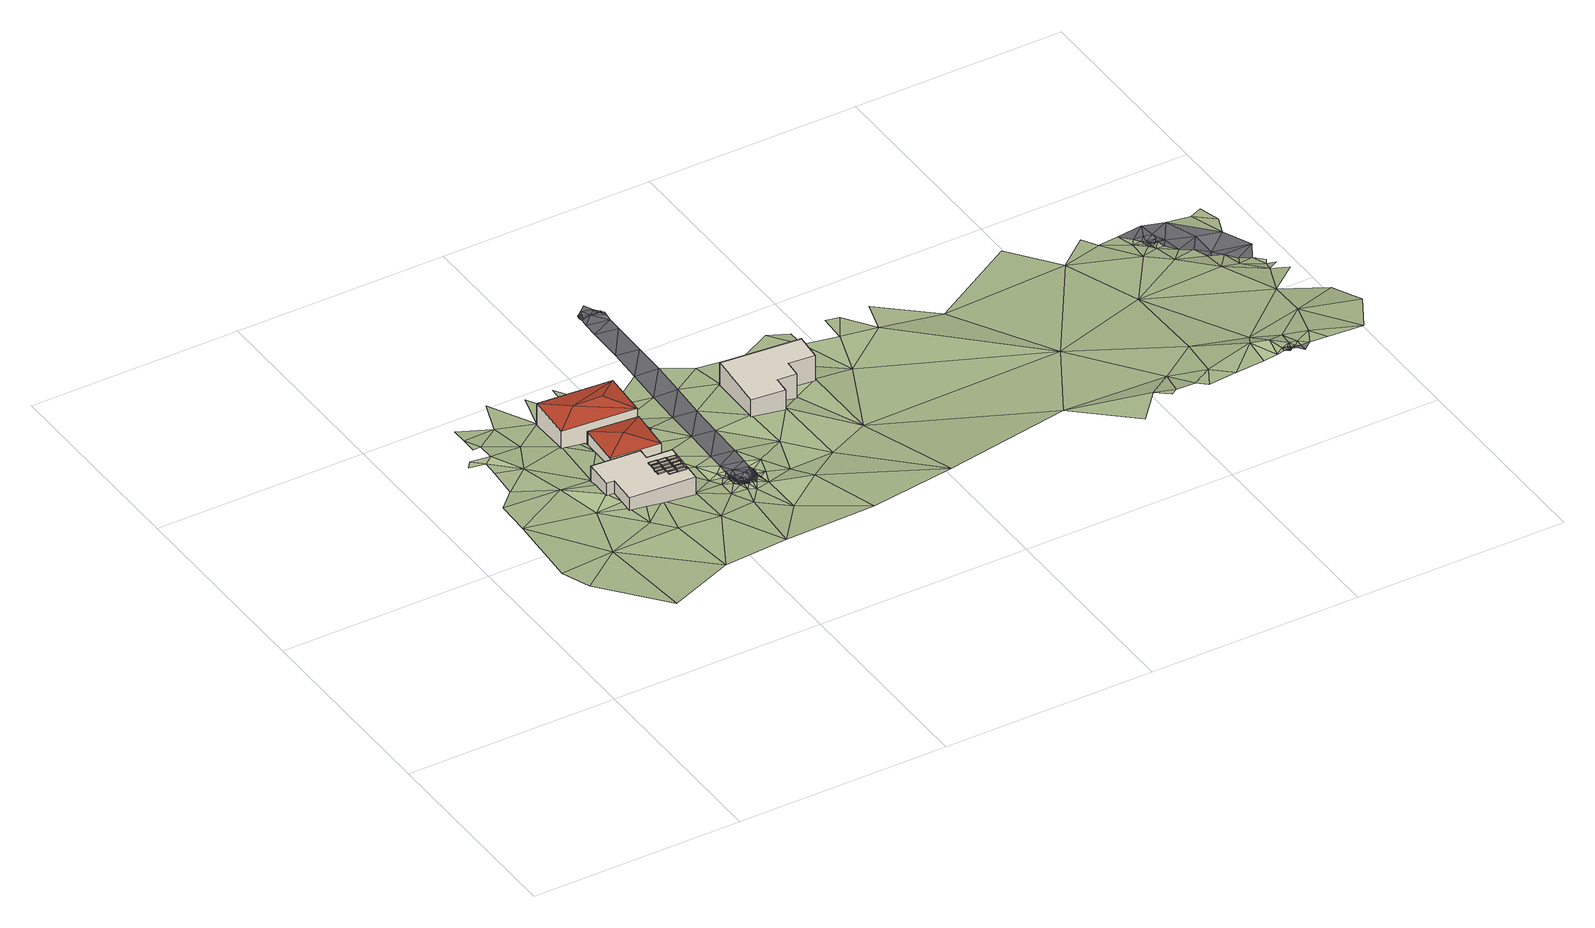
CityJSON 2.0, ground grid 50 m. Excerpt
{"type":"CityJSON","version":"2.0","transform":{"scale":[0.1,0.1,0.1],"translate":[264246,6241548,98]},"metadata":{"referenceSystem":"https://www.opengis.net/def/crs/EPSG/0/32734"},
"CityObjects":{
"building1":{"type":"Building","attributes":{"address":"28 Garrick Road Universtity Estate Cape Town","building":"house","building:levels":1.5,"building_height":5.5,"roof_height":117.5,"ground_height":110.4,"plus_code":"4FRW3C6X+3RQ"},"children":["building1-1","building1-2","building1-3","building1-4","building1-5","building1-6","building1-7","building1-8","building1-9","building1-10","building1-11","building1-12","building1-13","building1-14"],"geometry":[{"type":"Solid","lod":"1","boundaries":[[[[0,1,2,3]],[[1,4,5,2]],[[4,6,7,5]],[[6,8,9,7]],[[8,10,11,9]],[[10,12,13,11]],[[12,14,15,13]],[[14,0,3,15]],[[3,2,5,7,9,11,13,15]],[[14,12,10,8,6,4,1,0]]]]}]},
"building1-1":{"type":"BuildingInstallation","parents":["building1"],"geometry":[{"type":"Solid","lod":"1","boundaries":[[[[16,17,18,19]],[[17,20,21,18]],[[20,22,23,21]],[[22,16,19,23]],[[19,18,21,23]],[[22,20,17,16]]]]}]},
"building1-2":{"type":"BuildingInstallation","parents":["building1"],"geometry":[{"type":"Solid","lod":"1","boundaries":[[[[24,25,26,27]],[[25,28,29,26]],[[28,30,31,29]],[[30,24,27,31]],[[27,26,29,31]],[[30,28,25,24]]]]}]},
"building1-3":{"type":"BuildingInstallation","parents":["building1"],"geometry":[{"type":"Solid","lod":"1","boundaries":[[[[32,33,34,35]],[[33,36,37,34]],[[36,38,39,37]],[[38,32,35,39]],[[35,34,37,39]],[[38,36,33,32]]]]}]},
"building1-4":{"type":"BuildingInstallation","parents":["building1"],"geometry":[{"type":"Solid","lod":"1","boundaries":[[[[40,41,42,43]],[[41,44,45,42]],[[44,46,47,45]],[[46,40,43,47]],[[43,42,45,47]],[[46,44,41,40]]]]}]},
"building1-5":{"type":"BuildingInstallation","parents":["building1"],"geometry":[{"type":"Solid","lod":"1","boundaries":[[[[48,49,50,51]],[[49,52,53,50]],[[52,54,55,53]],[[54,48,51,55]],[[51,50,53,55]],[[54,52,49,48]]]]}]},
"building1-6":{"type":"BuildingInstallation","parents":["building1"],"geometry":[{"type":"Solid","lod":"1","boundaries":[[[[56,57,58,59]],[[57,60,61,58]],[[60,62,63,61]],[[62,56,59,63]],[[59,58,61,63]],[[62,60,57,56]]]]}]},
"building1-7":{"type":"BuildingInstallation","parents":["building1"],"geometry":[{"type":"Solid","lod":"1","boundaries":[[[[64,65,66,67]],[[65,68,69,66]],[[68,70,71,69]],[[70,64,67,71]],[[67,66,69,71]],[[70,68,65,64]]]]}]},
"building1-8":{"type":"BuildingInstallation","parents":["building1"],"geometry":[{"type":"Solid","lod":"1","boundaries":[[[[72,73,74,75]],[[73,76,77,74]],[[76,78,79,77]],[[78,72,75,79]],[[75,74,77,79]],[[78,76,73,72]]]]}]},
"building1-9":{"type":"BuildingInstallation","parents":["building1"],"geometry":[{"type":"Solid","lod":"1","boundaries":[[[[80,81,82,83]],[[81,84,85,82]],[[84,86,87,85]],[[86,80,83,87]],[[83,82,85,87]],[[86,84,81,80]]]]}]},
"building1-10":{"type":"BuildingInstallation","parents":["building1"],"geometry":[{"type":"Solid","lod":"1","boundaries":[[[[88,89,90,91]],[[89,92,93,90]],[[92,94,95,93]],[[94,88,91,95]],[[91,90,93,95]],[[94,92,89,88]]]]}]},
"building1-11":{"type":"BuildingInstallation","parents":["building1"],"geometry":[{"type":"Solid","lod":"1","boundaries":[[[[96,97,98,99]],[[97,100,101,98]],[[100,102,103,101]],[[102,96,99,103]],[[99,98,101,103]],[[102,100,97,96]]]]}]},
"building1-12":{"type":"BuildingInstallation","parents":["building1"],"geometry":[{"type":"Solid","lod":"1","boundaries":[[[[104,105,106,107]],[[105,108,109,106]],[[108,110,111,109]],[[110,104,107,111]],[[107,106,109,111]],[[110,108,105,104]]]]}]},
"building1-13":{"type":"BuildingInstallation","parents":["building1"],"geometry":[{"type":"Solid","lod":"1","boundaries":[[[[112,113,114,115]],[[113,116,117,114]],[[116,118,119,117]],[[118,112,115,119]],[[115,114,117,119]],[[118,116,113,112]]]]}]},
"building1-14":{"type":"BuildingInstallation","parents":["building1"],"geometry":[{"type":"Solid","lod":"1","boundaries":[[[[120,121,122,123]],[[121,124,125,122]],[[124,126,127,125]],[[126,120,123,127]],[[123,122,125,127]],[[126,124,121,120]]]]}]},
"building2":{"type":"Building","attributes":{"address":"26 Garrick Road Universtity Estate Cape Town","building":"house","building:levels":1,"building_height":4.1,"roof_height":114.5,"ground_height":109.5,"plus_code":"4FRW3C6X+4VR"},"geometry":[{"type":"Solid","lod":"2","boundaries":[[[[128,129,130]],[[130,131,132]],[[129,131,130]],[[130,132,128]],[[133,134,132,131]],[[134,135,128,132]],[[135,136,129,128]],[[136,133,131,129]],[[136,135,134,133]]]],"semantics":{"surfaces":[{"type":"RoofSurface"},{"type":"WallSurface"},{"type":"GroundSurface"}],"values":[[0,0,0,0,1,1,1,1,2]]}}]},
"building3":{"type":"Building","attributes":{"address":"24 Garrick Road Universtity Estate Cape Town","building":"house","building:levels":2,"building_height":6.9,"roof_height":116.2,"ground_height":108,"plus_code":"4FRW3C6X+5VJ"},"geometry":[{"type":"Solid","lod":"2","boundaries":[[[[137,138,139]],[[140,141,142]],[[141,139,142]],[[142,139,138]],[[140,142,137]],[[137,142,138]],[[143,144,140,137]],[[144,145,141,140]],[[145,146,139,141]],[[146,143,137,139]],[[146,145,144,143]]]],"semantics":{"surfaces":[{"type":"RoofSurface"},{"type":"WallSurface"},{"type":"GroundSurface"}],"values":[[0,0,0,0,0,0,1,1,1,1,2]]}}]},
"building4":{"type":"Building","attributes":{"address":"29 Garrick Road Universtity Estate Cape Town","building":"house","building:levels":2,"building_height":6.9,"roof_height":114.1,"ground_height":105.5,"plus_code":"4FRW3F62+527"},"geometry":[{"type":"Solid","lod":"1","boundaries":[[[[147,148,149,150]],[[148,151,152,149]],[[151,153,154,152]],[[153,155,156,154]],[[155,157,158,156]],[[157,159,160,158]],[[159,161,162,160]],[[161,147,150,162]],[[150,149,152,154,156,158,160,162]],[[161,159,157,155,153,151,148,147]]]]}]},
"terrain1":{"type":"TINRelief","geometry":[{"type":"CompositeSurface","lod":"1","boundaries":[[[163,164,165]],[[163,166,164]],[[163,165,167]],[[168,166,169]],[[166,163,170]],[[167,171,163]],[[168,169,172]],[[166,170,169]],[[173,174,175]],[[172,176,177]],[[174,173,178]],[[177,176,173]],[[170,163,179]],[[176,172,169]],[[176,178,173]],[[163,171,180]],[[181,182,183]],[[163,180,179]],[[184,169,170]],[[185,170,179]],[[178,186,183]],[[186,178,176]],[[169,187,176]],[[170,185,188]],[[170,188,184]],[[189,181,183]],[[189,190,181]],[[191,169,184]],[[187,169,191]],[[183,186,189]],[[179,192,185]],[[188,193,184]],[[176,187,194]],[[186,176,194]],[[180,195,179]],[[192,179,195]],[[196,180,171]],[[197,189,186]],[[180,196,195]],[[187,198,199]],[[200,194,187]],[[194,197,186]],[[200,187,199]],[[201,189,197]],[[196,171,202]],[[203,194,200]],[[204,199,198]],[[195,196,205]],[[206,203,200]],[[206,207,203]],[[208,207,206]],[[199,204,209]],[[210,1,204]],[[207,208,211]],[[212,205,196]],[[211,208,213]],[[214,196,202]],[[215,216,197]],[[217,211,213]],[[204,1,209]],[[212,196,214]],[[1,205,218]],[[217,213,219]],[[205,212,220]],[[218,205,220]],[[217,219,221]],[[221,219,222]],[[1,223,209]],[[222,224,221]],[[223,1,218]],[[224,222,225]],[[226,220,212]],[[227,214,202]],[[220,228,218]],[[212,214,229]],[[223,218,230]],[[231,226,212]],[[228,230,218]],[[231,212,229]],[[225,232,224]],[[226,233,220]],[[234,228,220]],[[220,233,234]],[[209,223,235]],[[236,233,226]],[[237,229,214]],[[238,226,231]],[[234,239,228]],[[232,225,133]],[[228,240,230]],[[234,233,241]],[[242,236,226]],[[226,238,242]],[[239,240,228]],[[241,239,234]],[[243,241,233]],[[236,243,233]],[[238,231,244]],[[239,241,245]],[[223,230,246]],[[244,242,238]],[[247,236,242]],[[248,241,243]],[[236,249,243]],[[241,248,245]],[[236,250,249]],[[231,229,251]],[[236,247,250]],[[252,239,245]],[[240,239,253]],[[231,254,244]],[[253,239,252]],[[255,247,242]],[[244,256,242]],[[230,240,257]],[[242,256,255]],[[258,259,133]],[[254,231,251]],[[260,258,209]],[[256,244,261]],[[143,262,215]],[[254,261,244]],[[253,257,240]],[[263,251,229]],[[261,254,264]],[[237,214,227]],[[254,265,264]],[[251,266,254]],[[230,257,246]],[[229,237,263]],[[254,266,265]],[[267,266,251]],[[133,259,232]],[[263,267,251]],[[266,267,268]],[[246,235,223]],[[267,269,268]],[[270,267,263]],[[269,267,270]],[[202,271,227]],[[272,263,237]],[[270,273,269]],[[263,272,270]],[[232,259,274]],[[275,273,270]],[[276,275,270]],[[276,270,272]],[[235,260,209]],[[237,277,272]],[[272,278,276]],[[276,278,279]],[[260,259,258]],[[278,272,277]],[[278,280,279]],[[278,281,280]],[[282,278,277]],[[281,278,282]],[[237,283,277]],[[284,281,282]],[[237,227,283]],[[282,277,285]],[[284,282,286]],[[287,286,282]],[[285,287,282]],[[288,286,287]],[[277,283,285]],[[288,287,289]],[[285,290,287]],[[289,287,290]],[[291,289,292]],[[290,285,283]],[[292,289,290]],[[291,292,293]],[[294,293,292]],[[293,294,295]],[[296,292,290]],[[297,295,294]],[[283,296,290]],[[259,298,274]],[[294,292,296]],[[299,300,297]],[[294,299,297]],[[299,301,300]],[[301,299,302]],[[303,299,294]],[[303,294,296]],[[302,299,304]],[[303,304,299]],[[304,305,302]],[[305,306,302]],[[283,307,296]],[[303,296,307]],[[307,304,303]],[[304,307,305]],[[260,298,259]],[[308,143,274]],[[305,309,306]],[[283,227,310]],[[306,309,311]],[[305,307,309]],[[312,311,309]],[[283,313,307]],[[274,298,308]],[[271,310,227]],[[307,313,309]],[[313,283,310]],[[308,314,143]],[[312,309,315]],[[315,316,312]],[[315,309,313]],[[317,318,316]],[[317,316,315]],[[313,310,319]],[[271,320,310]],[[313,319,315]],[[321,318,322]],[[318,317,322]],[[310,320,319]],[[323,317,315]],[[321,324,325]],[[323,315,319]],[[321,322,324]],[[323,319,326]],[[319,320,326]],[[324,322,327]],[[328,323,329]],[[326,329,323]],[[327,322,147]],[[330,329,331]],[[326,331,329]],[[326,320,332]],[[326,333,331]],[[327,147,334]],[[335,327,334]],[[331,333,147]],[[147,333,334]],[[336,335,334]],[[334,333,337]],[[326,338,333]],[[333,339,337]],[[332,338,326]],[[340,337,341]],[[339,341,337]],[[338,339,333]],[[332,342,343]],[[344,345,339]],[[346,332,343]],[[346,338,332]],[[338,344,339]],[[343,347,348]],[[346,343,348]],[[346,348,349]],[[349,350,346]],[[349,351,350]],[[352,338,346]],[[351,353,350]],[[352,346,350]],[[338,354,344]],[[350,353,355]],[[352,356,338]],[[352,350,355]],[[357,355,353]],[[358,344,354]],[[354,338,356]],[[355,357,359]],[[355,360,352]],[[355,359,361]],[[360,356,352]],[[359,362,363]],[[359,363,361]],[[360,355,361]],[[364,363,362]],[[364,365,363]],[[363,365,366]],[[367,365,364]],[[361,363,368]],[[369,366,365]],[[365,367,369]],[[363,366,368]],[[369,367,370]],[[369,371,366]],[[372,369,370]],[[369,372,371]],[[366,371,368]],[[371,372,373]],[[368,371,373]],[[372,374,373]],[[360,361,375]],[[368,375,361]],[[376,368,373]],[[373,374,376]],[[376,375,368]],[[376,374,377]],[[376,378,375]],[[376,377,378]],[[356,379,354]],[[380,360,375]],[[378,377,381]],[[382,356,360]],[[378,380,375]],[[383,384,354]],[[381,385,378]],[[379,383,354]],[[356,386,379]],[[382,360,380]],[[385,380,378]],[[387,386,356]],[[382,387,356]],[[379,388,383]],[[383,388,389]],[[379,390,388]],[[386,391,379]],[[379,391,390]],[[392,380,385]],[[393,389,388]],[[394,388,390]],[[395,393,388]],[[388,394,395]],[[391,396,390]],[[397,394,390]],[[390,396,397]],[[386,398,391]],[[399,395,394]],[[399,394,397]],[[400,382,380]],[[396,391,401]],[[397,396,402]],[[402,399,397]],[[387,403,386]],[[401,391,404]],[[396,401,402]],[[404,391,398]],[[398,386,405]],[[380,392,400]],[[403,405,386]],[[387,382,406]],[[387,407,403]],[[408,407,387]],[[387,406,408]],[[409,405,403]],[[410,409,403]],[[410,403,407]],[[406,382,411]],[[407,408,412]],[[413,408,406]],[[408,414,412]],[[408,413,414]],[[415,413,406]],[[416,414,413]],[[417,418,419]],[[420,419,418]],[[420,421,419]]]}]},
"road1":{"type":"Road","attributes":{"highway":"residential","name":"Garrick Road","surface":"asphalt","lanes":1,"width":5.5},"geometry":[{"type":"MultiSurface","lod":"1","boundaries":[[[269,422,268]],[[423,268,422]],[[266,423,265]],[[422,424,423]],[[273,425,422]],[[276,279,426]],[[280,426,279]],[[427,428,286]],[[426,281,428]],[[429,425,426]],[[268,423,266]],[[424,422,425]],[[249,430,431]],[[249,250,430]],[[248,243,431]],[[250,247,432]],[[264,433,261]],[[255,432,247]],[[434,428,427]],[[423,264,265]],[[256,261,433]],[[256,433,432]],[[431,435,245]],[[250,432,430]],[[295,436,437]],[[429,426,428]],[[434,427,437]],[[252,245,435]],[[438,439,440]],[[441,436,301]],[[308,321,325]],[[318,298,260]],[[442,443,444]],[[444,445,446]],[[427,291,437]],[[321,308,298]],[[314,325,447]],[[448,449,450]],[[450,451,447]],[[452,453,454]],[[455,444,446]],[[456,457,458]],[[451,450,449]],[[459,454,453]],[[460,458,461]],[[462,455,448]],[[449,448,463]],[[461,464,460]],[[456,465,457]],[[460,466,458]],[[455,463,448]],[[467,458,468]],[[458,466,469]],[[461,462,464]],[[454,459,470]],[[456,458,467]],[[446,452,454]],[[469,471,458]],[[472,473,454]],[[458,471,468]],[[454,470,472]],[[452,446,445]],[[458,457,461]],[[474,473,475]],[[474,446,454]],[[426,425,276]],[[437,436,476]],[[477,439,434]],[[431,245,248]],[[439,433,424]],[[430,432,478]],[[424,433,423]],[[264,423,433]],[[269,273,422]],[[425,273,275]],[[427,286,288]],[[288,289,427]],[[476,477,434]],[[253,252,435]],[[478,438,430]],[[435,431,438]],[[256,432,255]],[[433,478,432]],[[276,425,275]],[[424,425,429]],[[280,281,426]],[[428,281,284]],[[436,295,297]],[[297,300,436]],[[312,246,311]],[[478,439,438]],[[249,431,243]],[[430,438,431]],[[286,428,284]],[[429,428,434]],[[289,291,427]],[[437,291,293]],[[476,436,441]],[[441,479,477]],[[295,437,293]],[[434,437,476]],[[300,301,436]],[[441,301,302]],[[316,260,235]],[[439,478,433]],[[465,442,457]],[[475,480,474]],[[454,473,474]],[[442,444,455]],[[321,298,318]],[[257,253,481]],[[481,482,257]],[[235,312,316]],[[455,462,461]],[[446,474,455]],[[440,435,438]],[[441,302,479]],[[481,253,435]],[[246,312,235]],[[477,482,440]],[[257,482,246]],[[435,440,481]],[[482,481,440]],[[302,306,479]],[[479,482,477]],[[441,477,476]],[[455,457,442]],[[480,463,455]],[[424,429,439]],[[434,439,429]],[[482,479,306]],[[439,477,440]],[[480,455,474]],[[461,457,455]],[[306,311,482]],[[246,482,311]],[[447,451,314]],[[308,325,314]],[[260,316,318]]]}]},
"road2":{"type":"Road","attributes":{"highway":"primary","name":"Philip Kgosana Drive","surface":"asphalt","lanes":2,"width":4.4,"oneway":"yes"},"geometry":[{"type":"MultiSurface","lod":"1","boundaries":[[[362,483,364]],[[364,483,484]],[[367,364,484]],[[483,485,484]],[[367,484,486]],[[484,485,486]],[[367,486,370]],[[485,372,486]],[[372,370,486]],[[485,487,372]],[[487,374,372]],[[487,488,374]],[[488,377,374]]]}]},
"road3":{"type":"Road","attributes":{"highway":"tertiary","name":"Upper Roodebloem Road","surface":"asphalt","lanes":2,"width":8.6},"geometry":[{"type":"MultiSurface","lod":"1","boundaries":[[[489,393,395]],[[395,399,490]],[[399,402,491]],[[399,491,490]],[[489,395,490]],[[492,389,393]],[[402,493,491]],[[402,401,493]],[[491,494,490]],[[493,494,491]],[[489,492,393]],[[495,489,490]],[[496,493,401]],[[496,401,404]],[[490,494,495]],[[493,496,494]],[[398,496,404]],[[492,489,495]],[[496,495,494]],[[496,398,497]],[[497,398,405]],[[405,409,498]],[[417,495,496]],[[417,492,495]],[[409,410,498]],[[498,410,407]],[[405,498,497]],[[497,417,496]],[[498,407,499]],[[497,498,418]],[[412,499,407]],[[417,497,418]],[[499,412,414]],[[499,418,498]]]}]}
},
"vertices":[
[422,367,124],[430,474,124],[430,474,179],[422,367,179],[370,478,124],[370,478,179],[372,505,124],[372,505,179],[256,513,124],[256,513,179],[251,444,124],[251,444,179],[270,443,124],[270,443,179],[266,377,124],[266,377,179],
[362,457,180],[361,449,180],[361,449,182],[362,457,182],[380,447,180],[380,447,182],[380,456,180],[380,456,182],
[383,455,180],[382,447,180],[382,447,182],[383,455,182],[401,445,180],[401,445,182],[401,454,180],[401,454,182],
[404,453,180],[404,445,180],[404,445,182],[404,453,182],[422,443,180],[422,443,182],[423,451,180],[423,451,182],
[361,445,180],[361,437,180],[361,437,182],[361,445,182],[379,435,180],[379,435,182],[380,443,180],[380,443,182],
[382,444,180],[381,436,180],[381,436,182],[382,444,182],[400,434,180],[400,434,182],[401,442,180],[401,442,182],
[403,442,180],[403,433,180],[403,433,182],[403,442,182],[421,432,180],[421,432,182],[422,440,180],[422,440,182],
[360,433,180],[359,425,180],[359,425,182],[360,433,182],[377,424,180],[377,424,182],[378,432,180],[378,432,182],
[381,432,180],[380,424,180],[380,424,182],[381,432,182],[398,423,180],[398,423,182],[399,431,180],[399,431,182],
[403,430,180],[402,422,180],[402,422,182],[403,430,182],[420,420,180],[420,420,182],[421,429,180],[421,429,182],
[360,423,180],[359,414,180],[359,414,182],[360,423,182],[377,413,180],[377,413,182],[378,421,180],[378,421,182],
[381,421,180],[380,413,180],[380,413,182],[381,421,182],[398,411,180],[398,411,182],[399,419,180],[399,419,182],
[402,419,180],[401,411,180],[401,411,182],[402,419,182],[419,410,180],[419,410,182],[420,418,180],[420,418,182],
[380,409,180],[379,401,180],[379,401,182],[380,409,182],[397,400,180],[397,400,182],[398,408,180],[398,408,182],
[401,408,180],[400,400,180],[400,400,182],[401,408,182],[419,398,180],[419,398,182],[419,406,180],[419,406,182],
[320,541,156],[437,530,156],[382,589,169],[447,635,156],[329,646,156],[447,635,115],[329,646,115],[320,541,115],[437,530,115],
[457,755,169],[402,704,182],[449,645,169],[280,768,169],[273,658,169],[331,708,182],[457,755,100],[280,768,100],[273,658,100],[449,645,100],
[884,704,75],[696,721,75],[696,721,144],[884,704,144],[683,576,75],[683,576,144],[763,569,75],[763,569,144],[767,608,75],[767,608,144],[812,604,75],[812,604,144],[816,645,75],[816,645,144],[878,640,75],[878,640,144],
[150,251,164],[6,217,186],[36,157,180],[26,406,174],[157,9,181],[35,498,165],[177,504,153],[197,395,155],[335,105,151],[85,554,152],[96,666,149],[68,687,152],[56,670,152],[155,615,146],[92,626,151],[118,684,149],[281,317,147],[318,266,151],[105,768,140],[102,728,144],[120,728,144],[251,444,152],[266,377,151],[200,701,131],[256,513,142],[267,403,152],[187,784,128],[108,811,135],[254,484,149],[305,375,148],[270,443,152],[273,658,130],[345,372,143],[423,268,141],[280,768,117],[332,508,132],[320,541,137],[325,606,130],[220,869,122],[508,147,124],[312,655,126],[372,505,132],[422,367,138],[329,646,125],[332,654,118],[349,644,125],[437,530,123],[370,478,134],[352,652,118],[491,340,125],[369,642,125],[518,294,124],[369,762,108],[309,860,109],[381,650,112],[479,407,121],[388,640,119],[493,381,123],[395,649,112],[407,639,119],[481,466,119],[409,648,112],[427,637,119],[516,372,123],[597,264,102],[508,401,121],[534,343,120],[505,420,121],[526,360,123],[449,645,115],[517,381,123],[515,391,123],[530,485,115],[521,379,123],[550,334,120],[524,369,123],[518,394,123],[517,405,121],[518,388,123],[524,374,123],[523,385,123],[529,369,120],[522,390,123],[526,440,121],[527,377,123],[523,387,123],[524,382,123],[526,380,123],[535,362,120],[522,393,123],[522,395,123],[534,366,120],[529,375,120],[530,373,120],[524,418,121],[442,583,120],[476,634,115],[539,574,107],[532,371,120],[383,872,97],[545,358,120],[535,370,120],[537,369,120],[539,367,120],[542,362,120],[542,366,120],[544,366,120],[548,361,120],[702,115,155],[555,359,120],[547,365,120],[453,700,104],[550,365,120],[553,366,120],[563,355,120],[558,362,120],[555,366,120],[558,367,120],[560,368,120],[563,364,120],[587,348,114],[563,369,120],[568,363,120],[565,370,120],[569,368,120],[567,372,120],[569,374,120],[576,370,120],[571,376,120],[575,374,120],[573,378,120],[578,379,114],[574,380,120],[584,372,114],[575,383,120],[547,663,97],[580,385,114],[576,385,120],[577,388,120],[577,390,120],[582,381,114],[583,388,114],[584,401,116],[579,413,116],[601,382,114],[555,752,89],[613,421,116],[687,328,106],[581,435,116],[585,479,114],[662,385,95],[563,841,84],[693,478,96],[593,569,105],[683,576,106],[602,658,96],[775,400,85],[900,133,164],[610,747,91],[696,721,89],[763,569,98],[686,801,82],[618,836,86],[882,455,78],[799,791,77],[767,608,92],[812,604,85],[816,645,85],[878,640,83],[1221,215,138],[982,663,54],[927,771,70],[878,837,71],[931,823,63],[1014,764,62],[1356,447,91],[1108,763,49],[1019,831,59],[1052,828,56],[1325,58,175],[1390,133,171],[1265,758,26],[1134,845,41],[1465,202,140],[1421,108,171],[1438,120,169],[1485,119,168],[1535,153,162],[1506,100,168],[1567,282,127],[1577,110,166],[1561,765,33],[1658,189,160],[1608,551,63],[1649,119,162],[1494,907,6],[1685,124,161],[1693,248,124],[1699,179,159],[1703,127,161],[1706,138,161],[1712,128,161],[1716,132,161],[1718,137,161],[1721,129,161],[1729,150,159],[1721,132,161],[1722,129,161],[1723,134,161],[1724,129,161],[1735,134,159],[1746,129,159],[1743,201,141],[1748,148,157],[1767,129,159],[1789,170,154],[1712,702,38],[1835,287,118],[1810,128,157],[1857,410,83],[1668,806,17],[1646,842,17],[1896,126,153],[1760,655,41],[1817,563,60],[1726,767,21],[1722,819,10],[1748,740,26],[1759,725,26],[1959,235,129],[1742,790,15],[1753,765,15],[1752,775,15],[1764,749,15],[1758,756,15],[1802,707,18],[1762,760,15],[1953,347,89],[1773,746,26],[1763,759,15],[1832,644,29],[1783,733,18],[1822,681,27],[1905,514,52],[1865,630,29],[1864,566,47],[1841,655,21],[1845,651,21],[1940,489,58],[1886,608,26],[1921,554,33],[1907,586,33],[1938,542,38],[1928,565,33],[1833,810,11],[1908,709,21],[1896,811,1],[1932,764,10],[1925,823,1],
[544,370,120],[540,371,120],[543,374,120],[549,370,120],[556,370,120],[566,375,120],[560,372,120],[553,373,120],[528,383,120],[527,387,123],[531,379,120],[537,376,120],[562,377,120],[527,394,123],[572,385,120],[568,379,120],[530,390,120],[543,385,120],[539,399,118],[572,390,120],[630,1119,55],[618,1134,59],[602,1121,59],[595,1115,59],[597,1108,59],[626,925,76],[639,1063,60],[580,1029,67],[635,1023,65],[571,930,78],[591,1112,59],[589,1110,59],[590,1108,59],[614,1100,59],[640,1107,55],[633,1105,55],[640,1103,55],[588,1109,59],[642,1098,55],[634,1096,60],[641,1083,60],[584,1069,63],[642,1093,60],[637,1111,55],[642,1101,55],[641,1105,55],[642,1104,55],[642,1102,55],[588,1107,59],[643,1103,55],[588,1106,59],[587,1104,59],[595,1100,59],[587,1099,59],[568,384,120],[559,396,120],[532,382,120],[573,402,118],[586,1089,63],[528,406,118],[543,418,118],
[1717,122,161],[1717,126,161],[1723,125,161],[1722,127,161],[1735,125,159],[1746,111,159],
[1765,788,15],[1761,770,15],[1767,763,15],[1783,826,11],[1772,755,15],[1784,767,15],[1784,784,15],[1796,754,15],[1855,726,19],[1853,662,21],[1934,634,27]
]}
